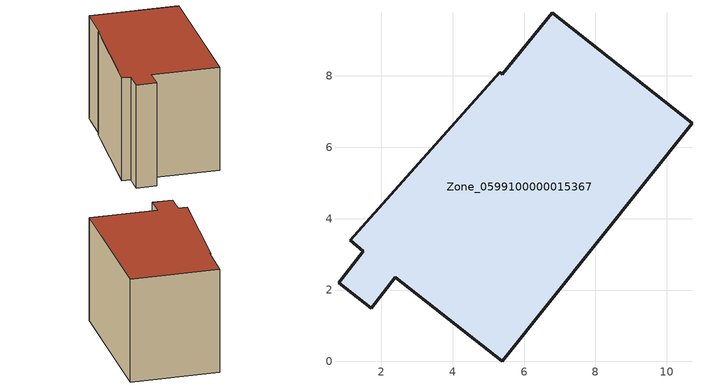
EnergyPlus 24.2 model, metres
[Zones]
Zone_0599100000015367
 floor ground (C_G): 5.38,8.05 6.79,9.77 10.7,6.67 5.39,0 2.39,2.36 1.72,1.49 0.81,2.21 1.5,3.09 1.13,3.4 5.33,8.09 z3.31
 wall outside (C_F): 0.81,2.21 1.72,1.49 2.39,2.36 5.39,0 10.7,6.67 6.79,9.77 5.38,8.05 5.33,8.09 1.13,3.4 1.5,3.09 0.81,2.21 z3.31:9.35
 roof outside (C_R): 5.33,8.09 1.13,3.4 1.5,3.09 0.81,2.21 1.72,1.49 2.39,2.36 5.39,0 10.7,6.67 6.79,9.77 5.38,8.05 z9.35
[BUILDING]
Pand.0599100000015367: North Axis=0; Terrain=City; Loads Convergence Tolerance Value=0.04; Temperature Convergence Tolerance Value=0.4; Solar Distribution=FullExterior; Maximum Number of Warmup Days=25; Minimum Number of Warmup Days=1
[Site:Location]
Rotterdam.The.Hague.AP_ZH_NLD Design_Conditions: Latitude=51.96; Longitude=4.45; Time Zone=1; Elevation=-4.5
[SITE:GROUNDTEMPERATURE:BUILDINGSURFACE]
18, 18, 18, 18, 18, 18, 18, 18, 18, 18, 18, 18
[MATERIAL] Thermal Absorptance=0.9; Solar Absorptance=0.7; Visible Absorptance=0.7
Name | Roughness | Thickness | Conductivity | Density | Specific Heat
G.TC.1946 | MediumSmooth | 0.15 | 1 | 540 | 1210
F.TC.1946 | Rough | 0.3 | 0.857143 | 1920 | 840
R.TC.1946 | MediumRough | 0.2 | 0.909091 | 1500 | 1000
[CONSTRUCTION]
C_G: G.TC.1946
C_F: F.TC.1946
C_R: R.TC.1946
[ZONE]
Zone_0599100000015367: Type=1; Multiplier=1; Ceiling Height=Autocalculate; Volume=Autocalculate; Floor Area=autocalculate; Part of Total Floor Area=Yes
[ZONEINFILTRATION:DESIGNFLOWRATE]
Infil_Zone_0599100000015367: Zone or ZoneList or Space or SpaceList=Zone_0599100000015367; Schedule=AlwaysOn; Design Flow Rate Calculation Method=Flow/Area; Flow Rate per Floor Area=0.003; Constant Term Coefficient=1; Temperature Term Coefficient=0; Velocity Term Coefficient=0; Velocity Squared Term Coefficient=0
[HVACTEMPLATE:ZONE:IDEALLOADSAIRSYSTEM]
Zone_0599100000015367: Maximum Heating Supply Air Temperature=50; Minimum Cooling Supply Air Temperature=13; Maximum Heating Supply Air Humidity Ratio=0.0156; Minimum Cooling Supply Air Humidity Ratio=0.0077; Heating Limit=NoLimit; Cooling Limit=NoLimit; Dehumidification Control Type=ConstantSensibleHeatRatio; Cooling Sensible Heat Ratio=0.7; Dehumidification Setpoint=60; Humidification Control Type=None; Humidification Setpoint=30; Outdoor Air Method=None; Outdoor Air Flow Rate per Person=0.00944; Outdoor Air Flow Rate per Zone Floor Area=0; Outdoor Air Flow Rate per Zone=0; Demand Controlled Ventilation Type=None; Outdoor Air Economizer Type=NoEconomizer; Heat Recovery Type=None; Sensible Heat Recovery Effectiveness=0.7; Latent Heat Recovery Effectiveness=0.65
[ZONECONTROL:THERMOSTAT]
ThermostatControl_Zone_0599100000015367: Zone or ZoneList=Zone_0599100000015367; Control Type Schedule=DualSetpointControlType; Control 1=Thermostat_Zone_0599100000015367; Temperature Difference Between Cutout And Setpoint=0
[THERMOSTATSETPOINT:DUALSETPOINT]
Thermostat_Zone_0599100000015367: Heating Setpoint Temperature Schedule=HeatingSetpoint_Zone_0599100000015367; Cooling Setpoint Temperature Schedule=CoolingSetpoint_Zone_0599100000015367
[SCHEDULE:COMPACT]
HeatingSetpoint_Zone_0599100000015367: Through: 12/31, For: AllDays, Until: 24:00, 21
CoolingSetpoint_Zone_0599100000015367: Through: 12/31, For: AllDays, Until: 24:00, 24
DualSetpointControlType: Through: 12/31, For: AllDays, Until: 24:00, 4
AlwaysOn: Through: 12/31, For: AllDays, Until: 24:00, 1
